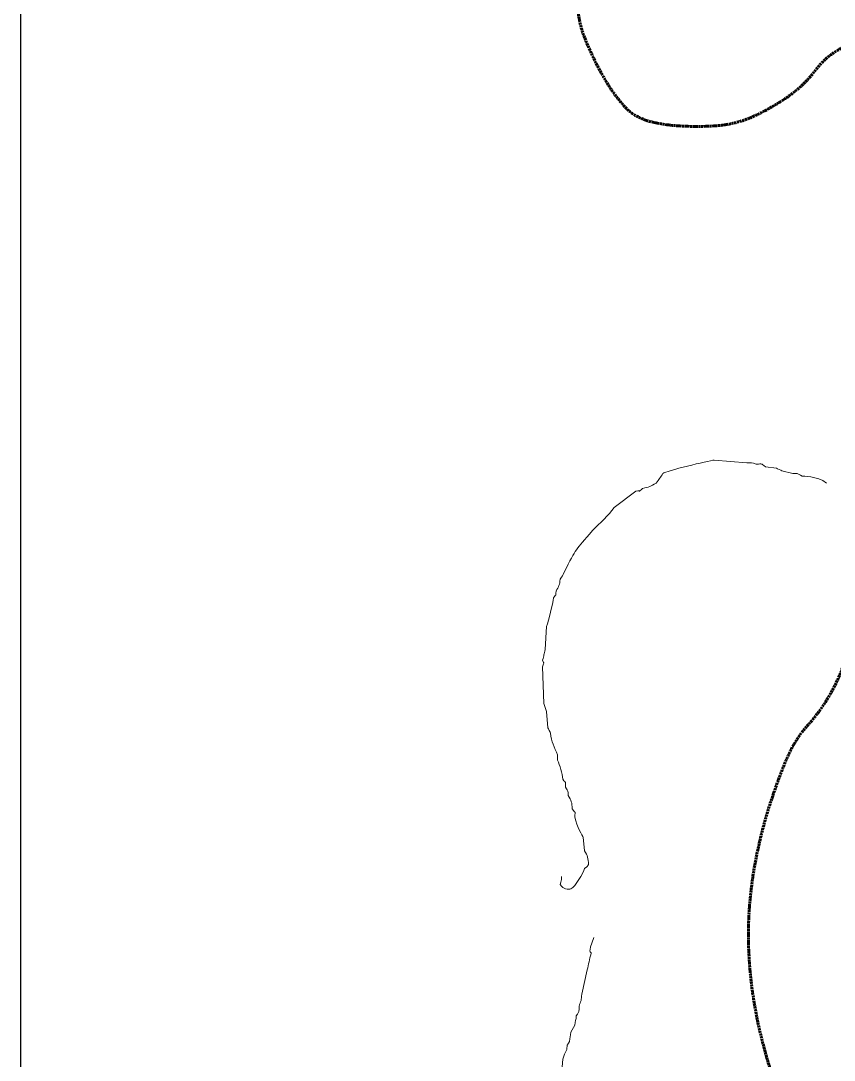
# Model space of a CAD drawing. Header units: centimetres. Extents: x -1591 to 2988, y -2086 to 1278.
# Drawn here: x -1591.2 to -1371.2, y -1587.7 to -1306.6 of the extents above; entities that cross this region are included whole.
import ezdxf

# ---------------------------------------------------------------- set-up
doc = ezdxf.new("R2010")
doc.units = ezdxf.units.CM
doc.header["$MEASUREMENT"] = 0
doc.linetypes.add('ACAD_ISO02W100', pattern=[15, 12, -3])
doc.layers.add('layer 1', color=7, linetype='Continuous')
doc.layers.add('Lines', color=10, linetype='Continuous')
picture_1 = doc.add_image_def('image1.jpg', size_in_pixel=(4696, 8380))

msp = doc.modelspace()

# ---------------------------------------------------------------- linework, layer by layer
at = {"layer": 'layer 1', "lineweight": 20}
for points, knots in [([(-1373.297, -1431.619), (-1375.767, -1429.67), (-1379.827, -1429.805), (-1379.881, -1429.791), (-1379.881, -1429.791), (-1381.421, -1428.902), (-1380.607, -1429.099), (-1382.441, -1429.059), (-1382.441, -1429.059), (-1382.441, -1429.059), (-1385.367, -1428.328), (-1385.367, -1428.328), (-1385.367, -1428.328), (-1385.601, -1428.195), (-1386.577, -1427.729), (-1386.83, -1427.596), (-1386.83, -1427.596), (-1386.83, -1427.596), (-1389.756, -1427.23), (-1389.756, -1427.23), (-1389.756, -1427.23), (-1391.209, -1426.195), (-1390.345, -1426.499), (-1392.317, -1426.499), (-1392.317, -1426.499), (-1393.672, -1426.059), (-1393.363, -1426.133), (-1394.877, -1426.133), (-1394.877, -1426.133), (-1394.877, -1426.133), (-1403.655, -1425.402), (-1403.655, -1425.402), (-1403.655, -1425.402), (-1405.308, -1425.663), (-1416.746, -1428.295), (-1417.554, -1429.059), (-1417.554, -1429.059), (-1418.179, -1430.015), (-1418.633, -1430.695), (-1419.383, -1431.619), (-1419.383, -1431.619), (-1420.846, -1432.496), (-1421.334, -1432.76), (-1423.04, -1433.083), (-1423.04, -1433.083), (-1424.533, -1434.17), (-1422.965, -1433.626), (-1424.869, -1433.814), (-1424.869, -1433.814), (-1424.869, -1433.814), (-1430.721, -1438.203), (-1430.721, -1438.203), (-1430.721, -1438.203), (-1432.22, -1440.421), (-1434.589, -1442.437), (-1436.573, -1444.421), (-1436.573, -1444.421), (-1441.268, -1450.111), (-1440.872, -1448.914), (-1444.254, -1455.76), (-1444.254, -1455.76), (-1444.724, -1456.749), (-1444.665, -1456.653), (-1445.352, -1457.588), (-1445.352, -1457.588), (-1445.472, -1459.151), (-1445.706, -1459.593), (-1446.449, -1460.88), (-1446.449, -1460.88), (-1446.599, -1462.789), (-1446.134, -1461.241), (-1447.181, -1462.709), (-1447.181, -1462.709), (-1447.299, -1464.253), (-1448.506, -1468.839), (-1449.009, -1470.39), (-1449.009, -1470.39), (-1449.009, -1470.39), (-1449.375, -1476.608), (-1449.375, -1476.608), (-1449.375, -1476.608), (-1449.804, -1477.93), (-1449.615, -1478.267), (-1450.107, -1479.534), (-1450.107, -1479.534), (-1449.65, -1480.967), (-1449.564, -1479.569), (-1450.107, -1481.363), (-1450.107, -1481.363), (-1450.107, -1481.363), (-1449.741, -1491.238), (-1449.741, -1491.238), (-1449.741, -1491.238), (-1449.487, -1491.971), (-1449.263, -1492.701), (-1449.009, -1493.433), (-1449.009, -1493.433), (-1449.009, -1493.433), (-1448.644, -1497.822), (-1448.644, -1497.822), (-1448.644, -1497.822), (-1448.511, -1498.056), (-1448.045, -1499.032), (-1447.912, -1499.285), (-1447.912, -1499.285), (-1447.862, -1501.6), (-1446.815, -1503.023), (-1446.083, -1505.137), (-1446.083, -1505.137), (-1446.083, -1505.137), (-1446.083, -1506.6), (-1446.083, -1506.6), (-1446.083, -1506.6), (-1445.39, -1507.951), (-1444.741, -1510.144), (-1444.62, -1511.721), (-1444.62, -1511.721), (-1443.618, -1513.128), (-1443.932, -1511.951), (-1443.889, -1513.915), (-1443.889, -1513.915), (-1443.069, -1515.336), (-1443.282, -1514.491), (-1443.157, -1516.11), (-1443.157, -1516.11), (-1442.361, -1517.49), (-1442.097, -1518.063), (-1442.06, -1519.768), (-1442.06, -1519.768), (-1441.057, -1521.175), (-1441.371, -1519.998), (-1441.328, -1521.962), (-1441.328, -1521.962), (-1440.872, -1524.604), (-1439.228, -1527.107), (-1439.134, -1527.449), (-1439.134, -1527.449), (-1439.134, -1527.449), (-1438.768, -1531.106), (-1438.768, -1531.106), (-1438.768, -1531.106), (-1437.898, -1532.328), (-1437.789, -1533.223), (-1437.671, -1534.764), (-1437.671, -1534.764), (-1438.354, -1535.712), (-1437.634, -1535.135), (-1438.768, -1535.861), (-1438.768, -1535.861), (-1439.047, -1537.183), (-1441.257, -1540.78), (-1442.426, -1541.347), (-1442.426, -1541.347), (-1443.213, -1541.73), (-1444.466, -1541.471), (-1445.352, -1540.25), (-1445.352, -1540.25), (-1444.933, -1538.959), (-1445.017, -1539.494), (-1444.986, -1538.056)], [0, 0, 0, 0, 0.0243902, 0.0243902, 0.0243902, 0.0243903, 0.0487805, 0.0487805, 0.0487805, 0.0487805, 0.0731707, 0.0731707, 0.0731707, 0.0731707, 0.097561, 0.097561, 0.097561, 0.097561, 0.1219512, 0.1219512, 0.1219512, 0.1219512, 0.1463415, 0.1463415, 0.1463415, 0.1463415, 0.1707317, 0.1707317, 0.1707317, 0.1707317, 0.195122, 0.195122, 0.195122, 0.195122, 0.2195122, 0.2195122, 0.2195122, 0.2195122, 0.2439024, 0.2439024, 0.2439024, 0.2439024, 0.2682927, 0.2682927, 0.2682927, 0.2682927, 0.2926829, 0.2926829, 0.2926829, 0.2926829, 0.3170732, 0.3170732, 0.3170732, 0.3170732, 0.3414634, 0.3414634, 0.3414634, 0.3414634, 0.3658537, 0.3658537, 0.3658537, 0.3658537, 0.3902439, 0.3902439, 0.3902439, 0.3902439, 0.4146341, 0.4146341, 0.4146341, 0.4146342, 0.4390244, 0.4390244, 0.4390244, 0.4390244, 0.4634146, 0.4634146, 0.4634146, 0.4634146, 0.4878049, 0.4878049, 0.4878049, 0.4878049, 0.5121951, 0.5121951, 0.5121951, 0.5121951, 0.5365854, 0.5365854, 0.5365854, 0.5365854, 0.5609756, 0.5609756, 0.5609756, 0.5609756, 0.5853659, 0.5853659, 0.5853659, 0.5853659, 0.6097561, 0.6097561, 0.6097561, 0.6097561, 0.6341463, 0.6341463, 0.6341463, 0.6341464, 0.6585366, 0.6585366, 0.6585366, 0.6585366, 0.6829268, 0.6829268, 0.6829268, 0.6829268, 0.7073171, 0.7073171, 0.7073171, 0.7073171, 0.7317073, 0.7317073, 0.7317073, 0.7317073, 0.7560976, 0.7560976, 0.7560976, 0.7560976, 0.7804878, 0.7804878, 0.7804878, 0.7804878, 0.804878, 0.804878, 0.804878, 0.8048781, 0.8292683, 0.8292683, 0.8292683, 0.8292683, 0.8536585, 0.8536585, 0.8536585, 0.8536585, 0.8780488, 0.8780488, 0.8780488, 0.8780488, 0.902439, 0.902439, 0.902439, 0.902439, 0.9268293, 0.9268293, 0.9268293, 0.9268293, 0.9512195, 0.9512195, 0.9512195, 0.9512195, 1, 1, 1, 1]), ([(-1418.651, -1644.492), (-1419.338, -1641.906), (-1420.439, -1642.012), (-1422.309, -1640.468), (-1422.309, -1640.468), (-1422.309, -1640.468), (-1428.527, -1634.251), (-1428.527, -1634.251), (-1428.527, -1634.251), (-1429.394, -1633.094), (-1429.09, -1633.417), (-1430.356, -1632.787), (-1430.356, -1632.787), (-1431.214, -1631.518), (-1431.769, -1631.008), (-1432.916, -1629.861), (-1432.916, -1629.861), (-1433.767, -1628.688), (-1433.217, -1629.249), (-1434.379, -1628.398), (-1434.379, -1628.398), (-1435.589, -1625.914), (-1438.028, -1623.103), (-1439.5, -1620.352), (-1439.5, -1620.352), (-1440.217, -1618.878), (-1441.085, -1617.481), (-1441.694, -1615.963), (-1441.694, -1615.963), (-1442.914, -1614.609), (-1442.833, -1614.754), (-1443.157, -1613.036), (-1443.157, -1613.036), (-1444.912, -1609), (-1445.251, -1609.161), (-1446.083, -1603.892), (-1446.083, -1603.892), (-1446.083, -1603.892), (-1444.62, -1587.433), (-1444.62, -1587.433), (-1444.62, -1587.433), (-1444.192, -1586.196), (-1444.201, -1586.048), (-1443.523, -1584.873), (-1443.523, -1584.873), (-1443.398, -1583.253), (-1443.611, -1584.099), (-1442.791, -1582.678), (-1442.791, -1582.678), (-1442.697, -1581.447), (-1442.52, -1581.35), (-1442.426, -1580.118), (-1442.426, -1580.118), (-1442.426, -1580.118), (-1441.363, -1578.271), (-1441.363, -1578.271), (-1441.363, -1578.271), (-1441.234, -1577.058), (-1441.057, -1576.96), (-1440.963, -1575.729), (-1440.963, -1575.729), (-1440.074, -1574.189), (-1440.271, -1575.002), (-1440.231, -1573.169), (-1440.231, -1573.169), (-1439.746, -1571.768), (-1439.535, -1571.489), (-1439.5, -1569.877), (-1439.5, -1569.877), (-1439.5, -1569.877), (-1438.037, -1563.293), (-1438.037, -1563.293), (-1438.037, -1563.293), (-1437.549, -1561.79), (-1437.517, -1560.391), (-1436.939, -1558.904), (-1436.939, -1558.904), (-1436.955, -1558.018), (-1438.07, -1559.312), (-1436.208, -1554.515)], [0, 0, 0, 0, 0.047619, 0.047619, 0.047619, 0.0476191, 0.0952381, 0.0952381, 0.0952381, 0.0952381, 0.1428571, 0.1428571, 0.1428571, 0.1428572, 0.1904762, 0.1904762, 0.1904762, 0.1904762, 0.2380952, 0.2380952, 0.2380952, 0.2380952, 0.2857143, 0.2857143, 0.2857143, 0.2857143, 0.3333333, 0.3333333, 0.3333333, 0.3333333, 0.3809524, 0.3809524, 0.3809524, 0.3809524, 0.4285714, 0.4285714, 0.4285714, 0.4285714, 0.4761905, 0.4761905, 0.4761905, 0.4761905, 0.5238095, 0.5238095, 0.5238095, 0.5238095, 0.5714286, 0.5714286, 0.5714286, 0.5714286, 0.6190476, 0.6190476, 0.6190476, 0.6190476, 0.6666667, 0.6666667, 0.6666667, 0.6666667, 0.7142857, 0.7142857, 0.7142857, 0.7142857, 0.7619048, 0.7619048, 0.7619048, 0.7619048, 0.8095238, 0.8095238, 0.8095238, 0.8095238, 0.8571429, 0.8571429, 0.8571429, 0.8571429, 0.9047619, 0.9047619, 0.9047619, 0.9047619, 1, 1, 1, 1])]:
    msp.add_open_spline(points, degree=3, knots=knots, dxfattribs=at)
at = {"layer": 'Lines', "color": 2, "linetype": 'ACAD_ISO02W100', "lineweight": 60, "ltscale": 0.05, "flags": 128}
msp.add_lwpolyline([(-1497.517, -794.346, -0.0384165), (-1482.979, -797.129, -0.0612544), (-1474.368, -800.651, -0.0125123), (-1462.233, -807.854, -0.0221694), (-1455.68, -812.385, -0.0344592), (-1443, -823.467, -0.0539049), (-1436.253, -831.88, -0.0385758), (-1431.09, -841.534, -0.0636314), (-1429.206, -847.916, -0.0005351), (-1427.702, -857.31, -0.0007967), (-1426.709, -863.622, -0.00005), (-1424.872, -875.422, -0.0002374), (-1424.486, -877.908, -0.0041383), (-1424.026, -881.061, -0.0011235), (-1422.451, -892.691, -0.0131847), (-1421.457, -902.033, -0.0110825), (-1420.816, -913.192, -0.0483912), (-1421.41, -922.842, 0.0405952), (-1422.296, -934.326, 0.0287279), (-1421.713, -943.785, -0.0282926), (-1421.112, -953.39, -0.0340368), (-1421.642, -961.904, 0.0290761), (-1422.361, -971.86, 0.0311962), (-1422.058, -978.1, 0.0178702), (-1420.467, -988.88, 0.064835), (-1417.285, -998.754, 0.1814389), (-1414.55, -1001.409, 0.0466856), (-1411.542, -1002.4, 0.0173501), (-1403.188, -1004.01, 0.0099023), (-1393.538, -1005.328, 0.0211372), (-1388.986, -1005.664, 0.1106633), (-1379.326, -1003.817, -0.0572399), (-1361.293, -998.336, -0.0267636), (-1328.351, -994.124, -0.0589373), (-1313.243, -994.79, -0.0168693), (-1302.936, -996.832, -0.0107006), (-1286.892, -1000.94, -0.0130007), (-1276.418, -1004.158, -0.0086243), (-1260.855, -1009.687, -0.0828348), (-1242.771, -1020.135, -0.1048846), (-1232.452, -1033.09, -0.0774836), (-1229.469, -1042.434, -0.0504045), (-1228.664, -1057.438, -0.0525281), (-1231.003, -1072.697, -0.1140715), (-1234.346, -1079.052, -0.1039561), (-1241.08, -1084.195, -0.0930963), (-1250.205, -1086.617, -0.0285302), (-1264.21, -1086.851, -0.0420973), (-1273.638, -1085.671, -0.0030379), (-1285.511, -1083.082, -0.0039111), (-1294.704, -1080.944, -0.0111466), (-1306.032, -1077.946, 0.0123722), (-1316.244, -1075.27, 0.0528327), (-1328.525, -1073.715, 0.0596713), (-1339.44, -1074.797, 0.01244), (-1344.574, -1076.069, 0.0038586), (-1360.98, -1080.707, 0.0089979), (-1378.847, -1086.258, 0.0105566), (-1393.881, -1091.581, 0.1000914), (-1408.333, -1100.661, 0.1046322), (-1417.584, -1114.131, 0.0269694), (-1422.622, -1128.401, 0.0302557), (-1425.632, -1141.553, 0.00528), (-1429.31, -1165.258, -0.0066815), (-1432.269, -1183.982, -0.0061144), (-1436.652, -1207.759, 0.0076917), (-1440.077, -1226.671, 0.0190766), (-1442.606, -1246.697, 0.0311644), (-1442.918, -1259.056, 0.0116506), (-1442.341, -1268.583, -0.0071421), (-1441.261, -1284.114, -0.0090173), (-1440.895, -1293.96, 0.0098735), (-1440.545, -1302.952, 0.077211), (-1438.844, -1310.829, 0.0446798), (-1432.734, -1323.282, 0.0466869), (-1427.841, -1329.871, 0.089803), (-1424.45, -1332.501, 0.0691402), (-1419.987, -1334.092, 0.0400878), (-1411.905, -1335.102, 0.0279387), (-1403.259, -1335, 0.0449111), (-1397.94, -1334.156, 0.0523485), (-1392.057, -1331.997, 0.0350391), (-1383.975, -1327.301, 0.0830856), (-1376.142, -1319.823, -0.1071958), (-1369.773, -1314.299, -0.0204255), (-1363.711, -1311.296, -0.0136952), (-1354.387, -1307.444, -0.013893), (-1345.047, -1304.175, -0.0171859), (-1337.345, -1302.007, -0.059688), (-1329.065, -1301.001, -0.0722012), (-1322.229, -1301.982, -0.04414), (-1318.036, -1303.633, -0.0234948), (-1310.657, -1307.761, -0.0315062), (-1303.139, -1313.129, -0.0462585), (-1298.64, -1317.54, -0.0851991), (-1294.48, -1324.594, -0.0694793), (-1292.254, -1334.362, -0.0175523), (-1291.921, -1340.979, -0.0367478), (-1292.105, -1344.141, -0.0228598), (-1293.052, -1349.419, -0.0202788), (-1294.627, -1355.254, -0.0255763), (-1298.193, -1364.861, -0.0443279), (-1301.007, -1370.07, -0.011846), (-1308.314, -1380.583, 0.004388), (-1328.46, -1408.661, 0.0018592), (-1351.614, -1441.799, 0.0045167), (-1360.971, -1455.56, 0.1211931), (-1366.512, -1470.887, -0.1044773), (-1372.327, -1488.802, -0.0527366), (-1378.493, -1497.304, 0.0689476), (-1383.005, -1503.97, 0.0232677), (-1385.406, -1509.478, 0.0139996), (-1388.701, -1518.901, 0.0350114), (-1392.934, -1536.32, 0.0388251), (-1394.401, -1552.423, 0.0344433), (-1393.573, -1567.275, 0.0324961), (-1390.604, -1582.758, 0.0158992), (-1386.494, -1596.72, 0.0279807), (-1383.472, -1604.423, 0.0197779), (-1378.518, -1614.188, 0.038495), (-1375.403, -1618.88, 0.0149536), (-1371.839, -1623.173, -0.0108096), (-1366.86, -1629.071, -0.0088488), (-1362.2, -1635.053, -0.0122898), (-1359.029, -1639.499, -0.0834567), (-1357.93, -1641.905, -0.0289068), (-1356.392, -1649.338, -0.0896575), (-1356.673, -1657.982, -0.1485862), (-1359.239, -1662.61, -0.1066955), (-1365.015, -1666.205, -0.0549882), (-1377.749, -1669.246, -0.0039256), (-1389.2, -1670.587, -0.0120719), (-1392.937, -1670.905, -0.0121871), (-1401.786, -1671.225, 0.0072488), (-1416.667, -1671.616, 0.0210966), (-1438.934, -1673.467, 0.029445), (-1454.679, -1676.397, 0.0682267), (-1461.622, -1679.164, 0.0466016), (-1470.578, -1685.403, 0.0720757), (-1476.635, -1692.236, 0.0714834), (-1480.545, -1700.571, 0.085685), (-1481.691, -1709.695, 0.0672426), (-1479.596, -1721.19, 0.0575049), (-1474.176, -1733.025, 0.0627805), (-1466.77, -1742.378, 0.0456607), (-1455.109, -1751.893, 0.086074), (-1447.785, -1755.176, 0.0110881), (-1433.258, -1758.54, 0.0054347), (-1403.409, -1764.419, 0.001547), (-1360.411, -1772.266, 0.023421), (-1357.547, -1772.642, 0.0028128), (-1349.283, -1773.289, 0.0006944), (-1315.793, -1775.675, 0.0002402), (-1308.703, -1776.167, 0.0001141), (-1293.777, -1777.192, 0.0170795), (-1276.921, -1777.768, 0.0876039), (-1273.659, -1777.192, 0.1126344), (-1270.295, -1775.017, -0.0496586), (-1263.41, -1769.231, -0.0212517), (-1249.157, -1760.35, 0.0309835), (-1239.496, -1754.067, 0.0424394), (-1227.875, -1743.804, -0.0399369), (-1215.583, -1732.838, -0.0057361), (-1202.724, -1723.321, -0.0152568), (-1197.742, -1719.949, -0.0040004), (-1186.281, -1712.817, 0.0039213), (-1174.588, -1705.543, 0.0011058), (-1167.251, -1700.876, -0.0005523), (-1152.572, -1691.517, -0.0066683), (-1144.481, -1686.521, -0.0050249), (-1133.593, -1680.144, -0.1144249), (-1121.98, -1676.654, -0.078389), (-1104.476, -1678.277, -0.0399096), (-1095.896, -1681.203, -0.0552475), (-1090.201, -1684.455, -0.059746), (-1085.048, -1689.241, -0.0805757), (-1082.35, -1693.721, -0.0900011), (-1081.208, -1699.3, -0.0988714), (-1082.112, -1704.413, -0.1005884), (-1086.409, -1711.082, 0.1011276), (-1090.677, -1717.719, 0.0097302), (-1093.735, -1726.09, -0.0095147), (-1096.86, -1734.651, -0.0171528), (-1100.851, -1744.005, 0.0229047), (-1103.759, -1751.046, 0.0759138), (-1105.017, -1757.433, 0.0479961), (-1104.473, -1767.678, 0.0265033), (-1102.435, -1777.634, 0.0345664), (-1099.953, -1785.024, 0.0240627), (-1096.267, -1792.827, -0.030935), (-1093.482, -1798.939, -0.008835), (-1091.125, -1805.436, -0.0053436), (-1087.534, -1816.284, -0.0137461), (-1085.453, -1823.481, -0.0178513), (-1084.204, -1829.115, -0.0777217), (-1084.099, -1832.927, -0.0527081), (-1085.393, -1838.381, -0.0678498), (-1087.674, -1842.83, -0.0728821), (-1090.865, -1846.222, -0.0851478), (-1096.732, -1849.432, 0.0641516), (-1104.664, -1853.35, 0.0205825), (-1111.743, -1858.492, 0.0189624), (-1118.962, -1864.661, 0.0564628), (-1123.85, -1870.315, 0.0426423), (-1128.716, -1878.917, 0.1175571), (-1130.994, -1890.419, 0.1839545), (-1128.002, -1897.451, 0.0246662), (-1123.821, -1901.387, 0.0199773), (-1118.248, -1905.767, 0.0120367), (-1110.569, -1911.043, 0.0243402), (-1106.59, -1913.37, 0.0810205), (-1099.524, -1915.703, 0.0760307), (-1091.602, -1915.746, 0.0223556), (-1084.435, -1914.36, 0.0135451), (-1072.806, -1911.232, 0.0272783), (-1060.091, -1906.67, -0.0439954), (-1052.108, -1904.104, -0.0388036), (-1046.779, -1903.322, -0.0133599), (-1031.172, -1902.678, -0.0223994), (-1018.769, -1903.053, -0.0383507), (-1011.598, -1904.149, -0.0832473), (-1003.022, -1907.719, -0.0727303), (-994.944, -1914.604, -0.0099406), (-988.027, -1922.817, 0.0116411), (-982.096, -1929.811, 0.0010927), (-971.27, -1941.938, 0.0034657), (-967.822, -1945.73, 0.0135618), (-964.041, -1949.614, -0.0072227), (-956.85, -1956.816, -0.0479874), (-948.936, -1966.718, 0.050648), (-941.386, -1976.062, 0.0472689), (-935.553, -1980.931, 0.0304332), (-925.445, -1986.992, 0.0298127), (-917.837, -1990.387, 0.0344707), (-910.933, -1992.457, 0.0556656), (-900.246, -1993.649, 0.045218), (-887.076, -1992.454, 0.0400201), (-878.356, -1990.126, -0.0502836), (-871.374, -1988.415, -0.023508), (-863.323, -1987.665, -0.0150226), (-850.675, -1987.464, -0.026128), (-838.85, -1988.251, -0.0729826), (-834.735, -1989.365, -0.0462098), (-831.279, -1991.264, -0.0364861), (-827.36, -1994.355, -0.0196423), (-822.531, -1999.131, 0.0153763), (-816.416, -2005.285, 0.0326863), (-804.814, -2014.907, -0.0478672), (-797.085, -2021.723, -0.0285721), (-791.765, -2028.099, -0.0308169), (-787.568, -2034.554, -0.0021166), (-785.606, -2038.055, 0.0016201), (-783.048, -2042.633, 0.0031011), (-782.254, -2044.022, 0.0013711), (-780.431, -2047.147)], format="xyb", dxfattribs=at)

# ---------------------------------------------------------------- pictures from other files: only their frames are drawn
image = msp.add_image(picture_1, insert=(-1591.237, -2067.523), size_in_units=(1712.853, 3056.581), dxfattribs=dict(fade=64))
image.dxf.flags = 7

doc.saveas('drawing.dxf')
